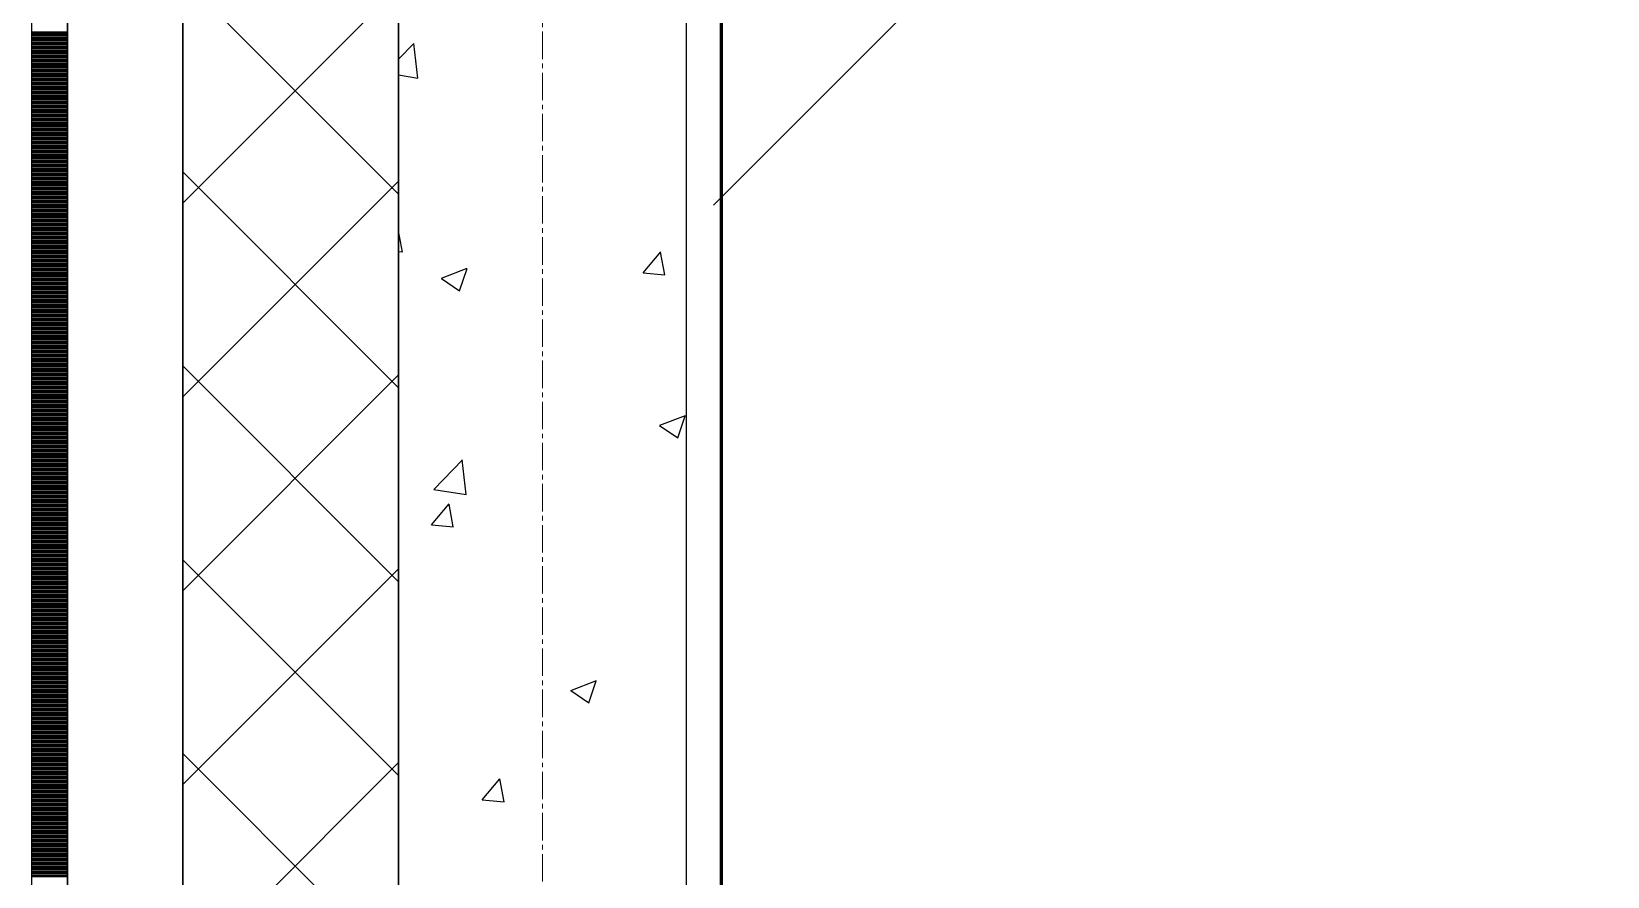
# Model space of a CAD drawing. Header units: millimetres. Extents: x 538266 to 1167394, y 114608 to 637157.
# Drawn here: x 1046079 to 1047173, y 547681 to 548269 of the extents above; entities that cross this region are included whole.
import ezdxf

# ---------------------------------------------------------------- set-up
doc = ezdxf.new("R2010")
doc.units = ezdxf.units.MM
doc.linetypes.add('CENTER2', pattern=[28.575, 19.05, -3.175, 3.175, -3.175])
doc.linetypes.add('DASHED', pattern=[19.05, 12.7, -6.35])
for name, color, linetype, lineweight in [('0) шт стен 3 эт', 150, 'Continuous', 60), ('АР_Стены ПЕНОблок', 52, 'Continuous', 20), ('АР_Тонкая', 254, 'Continuous', 5), ('АР_Утеплитель', 31, 'Continuous', 0), ('АР_Штриховка', 8, 'Continuous', 0)]:
    doc.layers.add(name, color=color, linetype=linetype, lineweight=lineweight)
doc.layers.add('АР_Делит', color=120, linetype='Continuous', lineweight=0, plot=False)
doc.layers.add('РД_Оси_100', color=7, linetype='Continuous', lineweight=0, true_color=0x525252)
doc.layers.add('ФВ-5', color=7, linetype='Continuous')

# ---------------------------------------------------------------- blocks, each defined once
blk = doc.blocks.new('СОШ_2200_АР_ОСИ_М100_28.05.24')
at = {"layer": 'АР_Делит', "color": 251, "linetype": 'DASHED', "true_color": 0x636466}
blk.add_lwpolyline([(114955, 135155), (114955, -355), (93595.036, -355), (93595.036, 13855), (94145, 13855), (94145, 68320), (66055, 68320), (66055, 13857.73), (83455, 13857.73), (83455, -355), (45245, -355), (45245, 13145), (44695, 13145), (44695, 26755), (45245, 26755), (45245, 68320), (20455, 68320), (20455, 26755), (27955, 26755), (27955, 13145), (-355, 13145), (-355, 100855)], dxfattribs=at)
at = {"layer": 'РД_Оси_100', "color": 251, "linetype": 'CENTER2', "true_color": 0x636466}
blk.add_line((0, -6155), (0, 139938.679), dxfattribs=at)
blk = doc.blocks.new('3_этаж1')
at = {"layer": 'АР_Стены ПЕНОблок', "color": 18, "linetype": 'Continuous', "lineweight": 25, "true_color": 0x000000}
for p, q in [((684283.6, 587568.7), (684283.6, 511368.7)), ((684483.6, 511368.7), (684483.6, 587568.7))]:
    blk.add_line(p, q, dxfattribs=at)
at = {"layer": 'АР_Тонкая', "color": 18, "linetype": 'Continuous', "lineweight": 25, "true_color": 0x000000}
for p, q in [((684028.6, 587568.7), (684028.6, 511368.7)), ((684053.6, 587568.7), (684053.6, 511368.7)), ((684053.6, 511368.7), (684053.6, 587568.7)), ((684133.6, 511368.7), (684133.6, 587568.7))]:
    blk.add_line(p, q, dxfattribs=at)
at = {"layer": 'АР_Утеплитель', "color": 18, "linetype": 'Continuous', "lineweight": 25, "true_color": 0x000000}
for p, q in [((684133.6, 587568.7), (684133.6, 511368.7)), ((684283.6, 511368.7), (684283.6, 587568.7))]:
    blk.add_line(p, q, dxfattribs=at)
at = {"layer": 'АР_Штриховка', "color": 18, "linetype": 'Continuous', "lineweight": 25, "true_color": 0x000000}
for p, q in [((684283.6, 548155.7), (684133.6, 548305.7)), ((684133.6, 548149.4), (684283.6, 548299.4)), ((684028.6, 548268.5), (684053.6, 548268.5)), ((684028.6, 548267.5), (684053.6, 548267.5)), ((684028.6, 548266.5), (684053.6, 548266.5)), ((684028.6, 548265.5), (684053.6, 548265.5)), ((684028.6, 548264.5), (684053.6, 548264.5)), ((684028.6, 548263.5), (684053.6, 548263.5)), ((684028.6, 548262.5), (684053.6, 548262.5)), ((684028.6, 548261.5), (684053.6, 548261.5)), ((684028.6, 548260.5), (684053.6, 548260.5)), ((684028.6, 548259.5), (684053.6, 548259.5)), ((684028.6, 548258.5), (684053.6, 548258.5)), ((684028.6, 548257.5), (684053.6, 548257.5)), ((684028.6, 548256.5), (684053.6, 548256.5)), ((684028.6, 548255.5), (684053.6, 548255.5)), ((684028.6, 548254.5), (684053.6, 548254.5)), ((684028.6, 548253.5), (684053.6, 548253.5)), ((684028.6, 548252.5), (684053.6, 548252.5)), ((684283.6, 548249.3), (684294.2, 548260.4)), ((684297, 548236.3), (684294.2, 548260.4)), ((684028.6, 548251.5), (684053.6, 548251.5)), ((684028.6, 548250.5), (684053.6, 548250.5)), ((684028.6, 548249.5), (684053.6, 548249.5)), ((684028.6, 548248.5), (684053.6, 548248.5)), ((684028.6, 548247.5), (684053.6, 548247.5)), ((684028.6, 548246.5), (684053.6, 548246.5)), ((684028.6, 548245.5), (684053.6, 548245.5)), ((684028.6, 548244.5), (684053.6, 548244.5)), ((684028.6, 548243.5), (684053.6, 548243.5)), ((684028.6, 548242.5), (684053.6, 548242.5)), ((684028.6, 548241.5), (684053.6, 548241.5)), ((684028.6, 548240.5), (684053.6, 548240.5)), ((684028.6, 548239.5), (684053.6, 548239.5)), ((684028.6, 548238.5), (684053.6, 548238.5)), ((684028.6, 548237.5), (684053.6, 548237.5)), ((684028.6, 548236.5), (684053.6, 548236.5)), ((684028.6, 548235.5), (684053.6, 548235.5)), ((684028.6, 548234.5), (684053.6, 548234.5)), ((684028.6, 548233.5), (684053.6, 548233.5)), ((684028.6, 548232.5), (684053.6, 548232.5)), ((684028.6, 548231.5), (684053.6, 548231.5)), ((684028.6, 548230.5), (684053.6, 548230.5)), ((684283.6, 548238.4), (684297, 548236.3)), ((684028.6, 548229.5), (684053.6, 548229.5)), ((684028.6, 548228.5), (684053.6, 548228.5)), ((684028.6, 548227.5), (684053.6, 548227.5)), ((684028.6, 548226.5), (684053.6, 548226.5)), ((684028.6, 548225.5), (684053.6, 548225.5)), ((684028.6, 548224.5), (684053.6, 548224.5)), ((684028.6, 548223.5), (684053.6, 548223.5)), ((684028.6, 548222.5), (684053.6, 548222.5)), ((684028.6, 548221.5), (684053.6, 548221.5)), ((684028.6, 548220.5), (684053.6, 548220.5)), ((684028.6, 548219.5), (684053.6, 548219.5)), ((684028.6, 548218.5), (684053.6, 548218.5)), ((684028.6, 548217.5), (684053.6, 548217.5)), ((684028.6, 548216.5), (684053.6, 548216.5)), ((684028.6, 548215.5), (684053.6, 548215.5)), ((684028.6, 548214.5), (684053.6, 548214.5)), ((684028.6, 548213.5), (684053.6, 548213.5)), ((684028.6, 548212.5), (684053.6, 548212.5)), ((684028.6, 548211.5), (684053.6, 548211.5)), ((684028.6, 548210.5), (684053.6, 548210.5)), ((684028.6, 548209.5), (684053.6, 548209.5)), ((684028.6, 548208.5), (684053.6, 548208.5)), ((684028.6, 548207.5), (684053.6, 548207.5)), ((684028.6, 548206.5), (684053.6, 548206.5)), ((684028.6, 548205.5), (684053.6, 548205.5)), ((684028.6, 548204.5), (684053.6, 548204.5)), ((684028.6, 548203.5), (684053.6, 548203.5)), ((684028.6, 548202.5), (684053.6, 548202.5)), ((684028.6, 548201.5), (684053.6, 548201.5)), ((684028.6, 548200.5), (684053.6, 548200.5)), ((684028.6, 548199.5), (684053.6, 548199.5)), ((684028.6, 548198.5), (684053.6, 548198.5)), ((684028.6, 548197.5), (684053.6, 548197.5)), ((684028.6, 548196.5), (684053.6, 548196.5)), ((684028.6, 548195.5), (684053.6, 548195.5)), ((684028.6, 548194.5), (684053.6, 548194.5)), ((684028.6, 548193.5), (684053.6, 548193.5)), ((684028.6, 548192.5), (684053.6, 548192.5)), ((684028.6, 548191.5), (684053.6, 548191.5)), ((684028.6, 548190.5), (684053.6, 548190.5)), ((684028.6, 548189.5), (684053.6, 548189.5)), ((684028.6, 548188.5), (684053.6, 548188.5)), ((684028.6, 548187.5), (684053.6, 548187.5)), ((684028.6, 548186.5), (684053.6, 548186.5)), ((684028.6, 548185.5), (684053.6, 548185.5)), ((684028.6, 548184.5), (684053.6, 548184.5)), ((684028.6, 548183.5), (684053.6, 548183.5)), ((684028.6, 548182.5), (684053.6, 548182.5)), ((684028.6, 548181.5), (684053.6, 548181.5)), ((684028.6, 548180.5), (684053.6, 548180.5)), ((684028.6, 548179.5), (684053.6, 548179.5)), ((684028.6, 548178.5), (684053.6, 548178.5)), ((684028.6, 548177.5), (684053.6, 548177.5)), ((684028.6, 548176.5), (684053.6, 548176.5)), ((684028.6, 548175.5), (684053.6, 548175.5)), ((684028.6, 548174.5), (684053.6, 548174.5)), ((684028.6, 548173.5), (684053.6, 548173.5)), ((684028.6, 548172.5), (684053.6, 548172.5)), ((684028.6, 548171.5), (684053.6, 548171.5)), ((684028.6, 548170.5), (684053.6, 548170.5)), ((684028.6, 548169.5), (684053.6, 548169.5)), ((684028.6, 548168.5), (684053.6, 548168.5)), ((684028.6, 548167.5), (684053.6, 548167.5)), ((684028.6, 548166.5), (684053.6, 548166.5)), ((684028.6, 548165.5), (684053.6, 548165.5)), ((684028.6, 548164.5), (684053.6, 548164.5)), ((684283.6, 548021), (684133.6, 548171)), ((684133.6, 548014.7), (684283.6, 548164.7)), ((684028.6, 548163.5), (684053.6, 548163.5)), ((684028.6, 548162.5), (684053.6, 548162.5)), ((684028.6, 548161.5), (684053.6, 548161.5)), ((684028.6, 548160.5), (684053.6, 548160.5)), ((684028.6, 548159.5), (684053.6, 548159.5)), ((684028.6, 548158.5), (684053.6, 548158.5)), ((684028.6, 548157.5), (684053.6, 548157.5)), ((684028.6, 548156.5), (684053.6, 548156.5)), ((684028.6, 548155.5), (684053.6, 548155.5)), ((684028.6, 548154.5), (684053.6, 548154.5)), ((684028.6, 548153.5), (684053.6, 548153.5)), ((684028.6, 548152.5), (684053.6, 548152.5)), ((684028.6, 548151.5), (684053.6, 548151.5)), ((684028.6, 548150.5), (684053.6, 548150.5)), ((684028.6, 548149.5), (684053.6, 548149.5)), ((684028.6, 548148.5), (684053.6, 548148.5)), ((684028.6, 548147.5), (684053.6, 548147.5)), ((684028.6, 548146.5), (684053.6, 548146.5)), ((684028.6, 548145.5), (684053.6, 548145.5)), ((684028.6, 548144.5), (684053.6, 548144.5)), ((684028.6, 548143.5), (684053.6, 548143.5)), ((684028.6, 548142.5), (684053.6, 548142.5)), ((684028.6, 548141.5), (684053.6, 548141.5)), ((684028.6, 548140.5), (684053.6, 548140.5)), ((684028.6, 548139.5), (684053.6, 548139.5)), ((684028.6, 548138.5), (684053.6, 548138.5)), ((684028.6, 548137.5), (684053.6, 548137.5)), ((684028.6, 548136.5), (684053.6, 548136.5)), ((684028.6, 548135.5), (684053.6, 548135.5)), ((684028.6, 548134.5), (684053.6, 548134.5)), ((684028.6, 548133.5), (684053.6, 548133.5)), ((684028.6, 548132.5), (684053.6, 548132.5)), ((684028.6, 548131.5), (684053.6, 548131.5)), ((684028.6, 548130.5), (684053.6, 548130.5)), ((684028.6, 548129.5), (684053.6, 548129.5)), ((684028.6, 548128.5), (684053.6, 548128.5)), ((684028.6, 548127.5), (684053.6, 548127.5)), ((684028.6, 548126.5), (684053.6, 548126.5)), ((684028.6, 548125.5), (684053.6, 548125.5)), ((684028.6, 548124.5), (684053.6, 548124.5)), ((684028.6, 548123.5), (684053.6, 548123.5)), ((684028.6, 548122.5), (684053.6, 548122.5)), ((684028.6, 548121.5), (684053.6, 548121.5)), ((684286.3, 548115.4), (684283.6, 548130.1)), ((684028.6, 548120.5), (684053.6, 548120.5)), ((684028.6, 548119.5), (684053.6, 548119.5)), ((684028.6, 548118.5), (684053.6, 548118.5)), ((684028.6, 548117.5), (684053.6, 548117.5)), ((684028.6, 548116.5), (684053.6, 548116.5)), ((684028.6, 548115.5), (684053.6, 548115.5)), ((684028.6, 548114.5), (684053.6, 548114.5)), ((684028.6, 548113.5), (684053.6, 548113.5)), ((684028.6, 548112.5), (684053.6, 548112.5)), ((684028.6, 548111.5), (684053.6, 548111.5)), ((684028.6, 548110.5), (684053.6, 548110.5)), ((684283.6, 548115.7), (684286.4, 548115.5)), ((684453.4, 548100.9), (684465.7, 548115.5)), ((684468.5, 548099.5), (684465.5, 548115.4)), ((684028.6, 548109.5), (684053.6, 548109.5)), ((684028.6, 548108.5), (684053.6, 548108.5)), ((684028.6, 548107.5), (684053.6, 548107.5)), ((684028.6, 548106.5), (684053.6, 548106.5)), ((684028.6, 548105.5), (684053.6, 548105.5)), ((684028.6, 548104.5), (684053.6, 548104.5)), ((684028.6, 548103.5), (684053.6, 548103.5)), ((684028.6, 548102.5), (684053.6, 548102.5)), ((684028.6, 548101.5), (684053.6, 548101.5)), ((684028.6, 548100.5), (684053.6, 548100.5)), ((684028.6, 548099.5), (684053.6, 548099.5)), ((684313.4, 548097.3), (684331.2, 548104.1)), ((684325.9, 548088.5), (684331.1, 548103.9)), ((684453.4, 548100.9), (684468.6, 548099.5)), ((684028.6, 548098.5), (684053.6, 548098.5)), ((684028.6, 548097.5), (684053.6, 548097.5)), ((684028.6, 548096.5), (684053.6, 548096.5)), ((684028.6, 548095.5), (684053.6, 548095.5)), ((684028.6, 548094.5), (684053.6, 548094.5)), ((684028.6, 548093.5), (684053.6, 548093.5)), ((684028.6, 548092.5), (684053.6, 548092.5)), ((684028.6, 548091.5), (684053.6, 548091.5)), ((684028.6, 548090.5), (684053.6, 548090.5)), ((684028.6, 548089.5), (684053.6, 548089.5)), ((684028.6, 548088.5), (684053.6, 548088.5)), ((684313.3, 548097.1), (684325.9, 548088.5)), ((684028.6, 548087.5), (684053.6, 548087.5)), ((684028.6, 548086.5), (684053.6, 548086.5)), ((684028.6, 548085.5), (684053.6, 548085.5)), ((684028.6, 548084.5), (684053.6, 548084.5)), ((684028.6, 548083.5), (684053.6, 548083.5)), ((684028.6, 548082.5), (684053.6, 548082.5)), ((684028.6, 548081.5), (684053.6, 548081.5)), ((684028.6, 548080.5), (684053.6, 548080.5)), ((684028.6, 548079.5), (684053.6, 548079.5)), ((684028.6, 548078.5), (684053.6, 548078.5)), ((684028.6, 548077.5), (684053.6, 548077.5)), ((684028.6, 548076.5), (684053.6, 548076.5)), ((684028.6, 548075.5), (684053.6, 548075.5)), ((684028.6, 548074.5), (684053.6, 548074.5)), ((684028.6, 548073.5), (684053.6, 548073.5)), ((684028.6, 548072.5), (684053.6, 548072.5)), ((684028.6, 548071.5), (684053.6, 548071.5)), ((684028.6, 548070.5), (684053.6, 548070.5)), ((684028.6, 548069.5), (684053.6, 548069.5)), ((684028.6, 548068.5), (684053.6, 548068.5)), ((684028.6, 548067.5), (684053.6, 548067.5)), ((684028.6, 548066.5), (684053.6, 548066.5)), ((684028.6, 548065.5), (684053.6, 548065.5)), ((684028.6, 548064.5), (684053.6, 548064.5)), ((684028.6, 548063.5), (684053.6, 548063.5)), ((684028.6, 548062.5), (684053.6, 548062.5)), ((684028.6, 548061.5), (684053.6, 548061.5)), ((684028.6, 548060.5), (684053.6, 548060.5)), ((684028.6, 548059.5), (684053.6, 548059.5)), ((684028.6, 548058.5), (684053.6, 548058.5)), ((684028.6, 548057.5), (684053.6, 548057.5)), ((684028.6, 548056.5), (684053.6, 548056.5)), ((684028.6, 548055.5), (684053.6, 548055.5)), ((684028.6, 548054.5), (684053.6, 548054.5)), ((684028.6, 548053.5), (684053.6, 548053.5)), ((684028.6, 548052.5), (684053.6, 548052.5)), ((684028.6, 548051.5), (684053.6, 548051.5)), ((684028.6, 548050.5), (684053.6, 548050.5)), ((684028.6, 548049.5), (684053.6, 548049.5)), ((684028.6, 548048.5), (684053.6, 548048.5)), ((684028.6, 548047.5), (684053.6, 548047.5)), ((684028.6, 548046.5), (684053.6, 548046.5)), ((684028.6, 548045.5), (684053.6, 548045.5)), ((684028.6, 548044.5), (684053.6, 548044.5)), ((684028.6, 548043.5), (684053.6, 548043.5)), ((684028.6, 548042.5), (684053.6, 548042.5)), ((684028.6, 548041.5), (684053.6, 548041.5)), ((684028.6, 548040.5), (684053.6, 548040.5)), ((684028.6, 548039.5), (684053.6, 548039.5)), ((684028.6, 548038.5), (684053.6, 548038.5)), ((684028.6, 548037.5), (684053.6, 548037.5)), ((684028.6, 548036.5), (684053.6, 548036.5)), ((684028.6, 548035.5), (684053.6, 548035.5)), ((684028.6, 548034.5), (684053.6, 548034.5)), ((684028.6, 548033.5), (684053.6, 548033.5)), ((684283.6, 547886.3), (684133.6, 548036.3)), ((684028.6, 548032.5), (684053.6, 548032.5)), ((684028.6, 548031.5), (684053.6, 548031.5)), ((684028.6, 548030.5), (684053.6, 548030.5)), ((684028.6, 548029.5), (684053.6, 548029.5)), ((684028.6, 548028.5), (684053.6, 548028.5)), ((684028.6, 548027.5), (684053.6, 548027.5)), ((684028.6, 548026.5), (684053.6, 548026.5)), ((684028.6, 548025.5), (684053.6, 548025.5)), ((684028.6, 548024.5), (684053.6, 548024.5)), ((684028.6, 548023.5), (684053.6, 548023.5)), ((684028.6, 548022.5), (684053.6, 548022.5)), ((684133.6, 547880), (684283.6, 548030)), ((684028.6, 548021.5), (684053.6, 548021.5)), ((684028.6, 548020.5), (684053.6, 548020.5)), ((684028.6, 548019.5), (684053.6, 548019.5)), ((684028.6, 548018.5), (684053.6, 548018.5)), ((684028.6, 548017.5), (684053.6, 548017.5)), ((684028.6, 548016.5), (684053.6, 548016.5)), ((684028.6, 548015.5), (684053.6, 548015.5)), ((684028.6, 548014.5), (684053.6, 548014.5)), ((684028.6, 548013.5), (684053.6, 548013.5)), ((684028.6, 548012.5), (684053.6, 548012.5)), ((684028.6, 548011.5), (684053.6, 548011.5)), ((684028.6, 548010.5), (684053.6, 548010.5)), ((684028.6, 548009.5), (684053.6, 548009.5)), ((684028.6, 548008.5), (684053.6, 548008.5)), ((684028.6, 548007.5), (684053.6, 548007.5)), ((684028.6, 548006.5), (684053.6, 548006.5)), ((684028.6, 548005.5), (684053.6, 548005.5)), ((684028.6, 548004.5), (684053.6, 548004.5)), ((684028.6, 548003.5), (684053.6, 548003.5)), ((684028.6, 548002.5), (684053.6, 548002.5)), ((684028.6, 548001.5), (684053.6, 548001.5)), ((684028.6, 548000.5), (684053.6, 548000.5)), ((684465, 547995), (684482.8, 548001.8)), ((684477.5, 547986.3), (684482.7, 548001.6)), ((684028.6, 547999.5), (684053.6, 547999.5)), ((684028.6, 547998.5), (684053.6, 547998.5)), ((684028.6, 547997.5), (684053.6, 547997.5)), ((684028.6, 547996.5), (684053.6, 547996.5)), ((684028.6, 547995.5), (684053.6, 547995.5)), ((684028.6, 547994.5), (684053.6, 547994.5)), ((684028.6, 547993.5), (684053.6, 547993.5)), ((684028.6, 547992.5), (684053.6, 547992.5)), ((684028.6, 547991.5), (684053.6, 547991.5)), ((684028.6, 547990.5), (684053.6, 547990.5)), ((684028.6, 547989.5), (684053.6, 547989.5)), ((684464.9, 547994.8), (684477.5, 547986.3)), ((684028.6, 547988.5), (684053.6, 547988.5)), ((684028.6, 547987.5), (684053.6, 547987.5)), ((684028.6, 547986.5), (684053.6, 547986.5)), ((684028.6, 547985.5), (684053.6, 547985.5)), ((684028.6, 547984.5), (684053.6, 547984.5)), ((684028.6, 547983.5), (684053.6, 547983.5)), ((684028.6, 547982.5), (684053.6, 547982.5)), ((684028.6, 547981.5), (684053.6, 547981.5)), ((684028.6, 547980.5), (684053.6, 547980.5)), ((684028.6, 547979.5), (684053.6, 547979.5)), ((684028.6, 547978.5), (684053.6, 547978.5)), ((684028.6, 547977.5), (684053.6, 547977.5)), ((684028.6, 547976.5), (684053.6, 547976.5)), ((684028.6, 547975.5), (684053.6, 547975.5)), ((684028.6, 547974.5), (684053.6, 547974.5)), ((684028.6, 547973.5), (684053.6, 547973.5)), ((684028.6, 547972.5), (684053.6, 547972.5)), ((684028.6, 547971.5), (684053.6, 547971.5)), ((684028.6, 547970.5), (684053.6, 547970.5)), ((684028.6, 547969.5), (684053.6, 547969.5)), ((684028.6, 547968.5), (684053.6, 547968.5)), ((684028.6, 547967.5), (684053.6, 547967.5)), ((684308.1, 547950.3), (684327.9, 547970.9)), ((684330.6, 547946.8), (684327.8, 547970.9)), ((684028.6, 547966.5), (684053.6, 547966.5)), ((684028.6, 547965.5), (684053.6, 547965.5)), ((684028.6, 547964.5), (684053.6, 547964.5)), ((684028.6, 547963.5), (684053.6, 547963.5)), ((684028.6, 547962.5), (684053.6, 547962.5)), ((684028.6, 547961.5), (684053.6, 547961.5)), ((684028.6, 547960.5), (684053.6, 547960.5)), ((684028.6, 547959.5), (684053.6, 547959.5)), ((684028.6, 547958.5), (684053.6, 547958.5)), ((684028.6, 547957.5), (684053.6, 547957.5)), ((684028.6, 547956.5), (684053.6, 547956.5)), ((684028.6, 547955.5), (684053.6, 547955.5)), ((684028.6, 547954.5), (684053.6, 547954.5)), ((684028.6, 547953.5), (684053.6, 547953.5)), ((684028.6, 547952.5), (684053.6, 547952.5)), ((684028.6, 547951.5), (684053.6, 547951.5)), ((684028.6, 547950.5), (684053.6, 547950.5)), ((684028.6, 547949.5), (684053.6, 547949.5)), ((684028.6, 547948.5), (684053.6, 547948.5)), ((684028.6, 547947.5), (684053.6, 547947.5)), ((684028.6, 547946.5), (684053.6, 547946.5)), ((684028.6, 547945.5), (684053.6, 547945.5)), ((684308.1, 547950.3), (684330.6, 547946.8)), ((684028.6, 547944.5), (684053.6, 547944.5)), ((684028.6, 547943.5), (684053.6, 547943.5)), ((684028.6, 547942.5), (684053.6, 547942.5)), ((684028.6, 547941.5), (684053.6, 547941.5)), ((684028.6, 547940.5), (684053.6, 547940.5)), ((684028.6, 547939.5), (684053.6, 547939.5)), ((684028.6, 547938.5), (684053.6, 547938.5)), ((684028.6, 547937.5), (684053.6, 547937.5)), ((684028.6, 547936.5), (684053.6, 547936.5)), ((684028.6, 547935.5), (684053.6, 547935.5)), ((684306.5, 547925.8), (684318.7, 547940.4)), ((684321.5, 547924.4), (684318.6, 547940.3)), ((684028.6, 547934.5), (684053.6, 547934.5)), ((684028.6, 547933.5), (684053.6, 547933.5)), ((684028.6, 547932.5), (684053.6, 547932.5)), ((684028.6, 547931.5), (684053.6, 547931.5)), ((684028.6, 547930.5), (684053.6, 547930.5)), ((684028.6, 547929.5), (684053.6, 547929.5)), ((684028.6, 547928.5), (684053.6, 547928.5)), ((684028.6, 547927.5), (684053.6, 547927.5)), ((684028.6, 547926.5), (684053.6, 547926.5)), ((684028.6, 547925.5), (684053.6, 547925.5)), ((684028.6, 547924.5), (684053.6, 547924.5)), ((684306.5, 547925.8), (684321.7, 547924.4)), ((684028.6, 547923.5), (684053.6, 547923.5)), ((684028.6, 547922.5), (684053.6, 547922.5)), ((684028.6, 547921.5), (684053.6, 547921.5)), ((684028.6, 547920.5), (684053.6, 547920.5)), ((684028.6, 547919.5), (684053.6, 547919.5)), ((684028.6, 547918.5), (684053.6, 547918.5)), ((684028.6, 547917.5), (684053.6, 547917.5)), ((684028.6, 547916.5), (684053.6, 547916.5)), ((684028.6, 547915.5), (684053.6, 547915.5)), ((684028.6, 547914.5), (684053.6, 547914.5)), ((684028.6, 547913.5), (684053.6, 547913.5)), ((684028.6, 547912.5), (684053.6, 547912.5)), ((684028.6, 547911.5), (684053.6, 547911.5)), ((684028.6, 547910.5), (684053.6, 547910.5)), ((684028.6, 547909.5), (684053.6, 547909.5)), ((684028.6, 547908.5), (684053.6, 547908.5)), ((684028.6, 547907.5), (684053.6, 547907.5)), ((684028.6, 547906.5), (684053.6, 547906.5)), ((684028.6, 547905.5), (684053.6, 547905.5)), ((684028.6, 547904.5), (684053.6, 547904.5)), ((684028.6, 547903.5), (684053.6, 547903.5)), ((684028.6, 547902.5), (684053.6, 547902.5)), ((684028.6, 547901.5), (684053.6, 547901.5)), ((684028.6, 547900.5), (684053.6, 547900.5)), ((684028.6, 547899.5), (684053.6, 547899.5)), ((684028.6, 547898.5), (684053.6, 547898.5)), ((684028.6, 547897.5), (684053.6, 547897.5)), ((684028.6, 547896.5), (684053.6, 547896.5)), ((684028.6, 547895.5), (684053.6, 547895.5)), ((684028.6, 547894.5), (684053.6, 547894.5)), ((684028.6, 547893.5), (684053.6, 547893.5)), ((684028.6, 547892.5), (684053.6, 547892.5)), ((684028.6, 547891.5), (684053.6, 547891.5)), ((684283.6, 547751.6), (684133.6, 547901.6)), ((684133.6, 547745.3), (684283.6, 547895.3)), ((684028.6, 547890.5), (684053.6, 547890.5)), ((684028.6, 547889.5), (684053.6, 547889.5)), ((684028.6, 547888.5), (684053.6, 547888.5)), ((684028.6, 547887.5), (684053.6, 547887.5)), ((684028.6, 547886.5), (684053.6, 547886.5)), ((684028.6, 547885.5), (684053.6, 547885.5)), ((684028.6, 547884.5), (684053.6, 547884.5)), ((684028.6, 547883.5), (684053.6, 547883.5)), ((684028.6, 547882.5), (684053.6, 547882.5)), ((684028.6, 547881.5), (684053.6, 547881.5)), ((684028.6, 547880.5), (684053.6, 547880.5)), ((684028.6, 547879.5), (684053.6, 547879.5)), ((684028.6, 547878.5), (684053.6, 547878.5)), ((684028.6, 547877.5), (684053.6, 547877.5)), ((684028.6, 547876.5), (684053.6, 547876.5)), ((684028.6, 547875.5), (684053.6, 547875.5)), ((684028.6, 547874.5), (684053.6, 547874.5)), ((684028.6, 547873.5), (684053.6, 547873.5)), ((684028.6, 547872.5), (684053.6, 547872.5)), ((684028.6, 547871.5), (684053.6, 547871.5)), ((684028.6, 547870.5), (684053.6, 547870.5)), ((684028.6, 547869.5), (684053.6, 547869.5)), ((684028.6, 547868.5), (684053.6, 547868.5)), ((684028.6, 547867.5), (684053.6, 547867.5)), ((684028.6, 547866.5), (684053.6, 547866.5)), ((684028.6, 547865.5), (684053.6, 547865.5)), ((684028.6, 547864.5), (684053.6, 547864.5)), ((684028.6, 547863.5), (684053.6, 547863.5)), ((684028.6, 547862.5), (684053.6, 547862.5)), ((684028.6, 547861.5), (684053.6, 547861.5)), ((684028.6, 547860.5), (684053.6, 547860.5)), ((684028.6, 547859.5), (684053.6, 547859.5)), ((684028.6, 547858.5), (684053.6, 547858.5)), ((684028.6, 547857.5), (684053.6, 547857.5)), ((684028.6, 547856.5), (684053.6, 547856.5)), ((684028.6, 547855.5), (684053.6, 547855.5)), ((684028.6, 547854.5), (684053.6, 547854.5)), ((684028.6, 547853.5), (684053.6, 547853.5)), ((684028.6, 547852.5), (684053.6, 547852.5)), ((684028.6, 547851.5), (684053.6, 547851.5)), ((684028.6, 547850.5), (684053.6, 547850.5)), ((684028.6, 547849.5), (684053.6, 547849.5)), ((684028.6, 547848.5), (684053.6, 547848.5)), ((684028.6, 547847.5), (684053.6, 547847.5)), ((684028.6, 547846.5), (684053.6, 547846.5)), ((684028.6, 547845.5), (684053.6, 547845.5)), ((684028.6, 547844.5), (684053.6, 547844.5)), ((684028.6, 547843.5), (684053.6, 547843.5)), ((684028.6, 547842.5), (684053.6, 547842.5)), ((684028.6, 547841.5), (684053.6, 547841.5)), ((684028.6, 547840.5), (684053.6, 547840.5)), ((684028.6, 547839.5), (684053.6, 547839.5)), ((684028.6, 547838.5), (684053.6, 547838.5)), ((684028.6, 547837.5), (684053.6, 547837.5)), ((684028.6, 547836.5), (684053.6, 547836.5)), ((684028.6, 547835.5), (684053.6, 547835.5)), ((684028.6, 547834.5), (684053.6, 547834.5)), ((684028.6, 547833.5), (684053.6, 547833.5)), ((684028.6, 547832.5), (684053.6, 547832.5)), ((684028.6, 547831.5), (684053.6, 547831.5)), ((684028.6, 547830.5), (684053.6, 547830.5)), ((684028.6, 547829.5), (684053.6, 547829.5)), ((684028.6, 547828.5), (684053.6, 547828.5)), ((684028.6, 547827.5), (684053.6, 547827.5)), ((684028.6, 547826.5), (684053.6, 547826.5)), ((684028.6, 547825.5), (684053.6, 547825.5)), ((684028.6, 547824.5), (684053.6, 547824.5)), ((684028.6, 547823.5), (684053.6, 547823.5)), ((684028.6, 547822.5), (684053.6, 547822.5)), ((684028.6, 547821.5), (684053.6, 547821.5)), ((684028.6, 547820.5), (684053.6, 547820.5)), ((684028.6, 547819.5), (684053.6, 547819.5)), ((684028.6, 547818.5), (684053.6, 547818.5)), ((684028.6, 547817.5), (684053.6, 547817.5)), ((684028.6, 547816.5), (684053.6, 547816.5)), ((684028.6, 547815.5), (684053.6, 547815.5)), ((684028.6, 547814.5), (684053.6, 547814.5)), ((684403.2, 547810.8), (684421, 547817.6)), ((684415.7, 547802.1), (684420.9, 547817.4)), ((684028.6, 547813.5), (684053.6, 547813.5)), ((684028.6, 547812.5), (684053.6, 547812.5)), ((684028.6, 547811.5), (684053.6, 547811.5)), ((684028.6, 547810.5), (684053.6, 547810.5)), ((684028.6, 547809.5), (684053.6, 547809.5)), ((684028.6, 547808.5), (684053.6, 547808.5)), ((684028.6, 547807.5), (684053.6, 547807.5)), ((684028.6, 547806.5), (684053.6, 547806.5)), ((684028.6, 547805.5), (684053.6, 547805.5)), ((684028.6, 547804.5), (684053.6, 547804.5)), ((684028.6, 547803.5), (684053.6, 547803.5)), ((684403.1, 547810.6), (684415.7, 547802.1)), ((684028.6, 547802.5), (684053.6, 547802.5)), ((684028.6, 547801.5), (684053.6, 547801.5)), ((684028.6, 547800.5), (684053.6, 547800.5)), ((684028.6, 547799.5), (684053.6, 547799.5)), ((684028.6, 547798.5), (684053.6, 547798.5)), ((684028.6, 547797.5), (684053.6, 547797.5)), ((684028.6, 547796.5), (684053.6, 547796.5)), ((684028.6, 547795.5), (684053.6, 547795.5)), ((684028.6, 547794.5), (684053.6, 547794.5)), ((684028.6, 547793.5), (684053.6, 547793.5)), ((684028.6, 547792.5), (684053.6, 547792.5)), ((684028.6, 547791.5), (684053.6, 547791.5)), ((684028.6, 547790.5), (684053.6, 547790.5)), ((684028.6, 547789.5), (684053.6, 547789.5)), ((684028.6, 547788.5), (684053.6, 547788.5)), ((684028.6, 547787.5), (684053.6, 547787.5)), ((684028.6, 547786.5), (684053.6, 547786.5)), ((684028.6, 547785.5), (684053.6, 547785.5)), ((684028.6, 547784.5), (684053.6, 547784.5)), ((684028.6, 547783.5), (684053.6, 547783.5)), ((684028.6, 547782.5), (684053.6, 547782.5)), ((684028.6, 547781.5), (684053.6, 547781.5)), ((684028.6, 547780.5), (684053.6, 547780.5)), ((684028.6, 547779.5), (684053.6, 547779.5)), ((684028.6, 547778.5), (684053.6, 547778.5)), ((684028.6, 547777.5), (684053.6, 547777.5)), ((684028.6, 547776.5), (684053.6, 547776.5)), ((684028.6, 547775.5), (684053.6, 547775.5)), ((684028.6, 547774.5), (684053.6, 547774.5)), ((684028.6, 547773.5), (684053.6, 547773.5)), ((684028.6, 547772.5), (684053.6, 547772.5)), ((684028.6, 547771.5), (684053.6, 547771.5)), ((684028.6, 547770.5), (684053.6, 547770.5)), ((684028.6, 547769.5), (684053.6, 547769.5)), ((684028.6, 547768.5), (684053.6, 547768.5)), ((684028.6, 547767.5), (684053.6, 547767.5)), ((684028.6, 547766.5), (684053.6, 547766.5)), ((684028.6, 547765.5), (684053.6, 547765.5)), ((684028.6, 547764.5), (684053.6, 547764.5)), ((684028.6, 547763.5), (684053.6, 547763.5)), ((684028.6, 547762.5), (684053.6, 547762.5)), ((684028.6, 547761.5), (684053.6, 547761.5)), ((684028.6, 547760.5), (684053.6, 547760.5)), ((684028.6, 547759.5), (684053.6, 547759.5)), ((684283.6, 547616.9), (684133.6, 547766.9)), ((684133.6, 547610.6), (684283.6, 547760.6)), ((684028.6, 547758.5), (684053.6, 547758.5)), ((684028.6, 547757.5), (684053.6, 547757.5)), ((684028.6, 547756.5), (684053.6, 547756.5)), ((684028.6, 547755.5), (684053.6, 547755.5)), ((684028.6, 547754.5), (684053.6, 547754.5)), ((684028.6, 547753.5), (684053.6, 547753.5)), ((684028.6, 547752.5), (684053.6, 547752.5)), ((684028.6, 547751.5), (684053.6, 547751.5)), ((684028.6, 547750.5), (684053.6, 547750.5)), ((684028.6, 547749.5), (684053.6, 547749.5)), ((684028.6, 547748.5), (684053.6, 547748.5)), ((684341.7, 547734.7), (684354, 547749.3)), ((684356.8, 547733.3), (684353.8, 547749.3)), ((684028.6, 547747.5), (684053.6, 547747.5)), ((684028.6, 547746.5), (684053.6, 547746.5)), ((684028.6, 547745.5), (684053.6, 547745.5)), ((684028.6, 547744.5), (684053.6, 547744.5)), ((684028.6, 547743.5), (684053.6, 547743.5)), ((684028.6, 547742.5), (684053.6, 547742.5)), ((684028.6, 547741.5), (684053.6, 547741.5)), ((684028.6, 547740.5), (684053.6, 547740.5)), ((684028.6, 547739.5), (684053.6, 547739.5)), ((684028.6, 547738.5), (684053.6, 547738.5)), ((684028.6, 547737.5), (684053.6, 547737.5)), ((684028.6, 547736.5), (684053.6, 547736.5)), ((684028.6, 547735.5), (684053.6, 547735.5)), ((684028.6, 547734.5), (684053.6, 547734.5)), ((684028.6, 547733.5), (684053.6, 547733.5)), ((684028.6, 547732.5), (684053.6, 547732.5)), ((684028.6, 547731.5), (684053.6, 547731.5)), ((684028.6, 547730.5), (684053.6, 547730.5)), ((684028.6, 547729.5), (684053.6, 547729.5)), ((684028.6, 547728.5), (684053.6, 547728.5)), ((684028.6, 547727.5), (684053.6, 547727.5)), ((684341.7, 547734.7), (684356.9, 547733.4)), ((684028.6, 547726.5), (684053.6, 547726.5)), ((684028.6, 547725.5), (684053.6, 547725.5)), ((684028.6, 547724.5), (684053.6, 547724.5)), ((684028.6, 547723.5), (684053.6, 547723.5)), ((684028.6, 547722.5), (684053.6, 547722.5)), ((684028.6, 547721.5), (684053.6, 547721.5)), ((684028.6, 547720.5), (684053.6, 547720.5)), ((684028.6, 547719.5), (684053.6, 547719.5)), ((684028.6, 547718.5), (684053.6, 547718.5)), ((684028.6, 547717.5), (684053.6, 547717.5)), ((684028.6, 547716.5), (684053.6, 547716.5)), ((684028.6, 547715.5), (684053.6, 547715.5)), ((684028.6, 547714.5), (684053.6, 547714.5)), ((684028.6, 547713.5), (684053.6, 547713.5)), ((684028.6, 547712.5), (684053.6, 547712.5)), ((684028.6, 547711.5), (684053.6, 547711.5)), ((684028.6, 547710.5), (684053.6, 547710.5)), ((684028.6, 547709.5), (684053.6, 547709.5)), ((684028.6, 547708.5), (684053.6, 547708.5)), ((684028.6, 547707.5), (684053.6, 547707.5)), ((684028.6, 547706.5), (684053.6, 547706.5)), ((684028.6, 547705.5), (684053.6, 547705.5)), ((684028.6, 547704.5), (684053.6, 547704.5)), ((684028.6, 547703.5), (684053.6, 547703.5)), ((684028.6, 547702.5), (684053.6, 547702.5)), ((684028.6, 547701.5), (684053.6, 547701.5)), ((684028.6, 547700.5), (684053.6, 547700.5)), ((684028.6, 547699.5), (684053.6, 547699.5)), ((684028.6, 547698.5), (684053.6, 547698.5)), ((684028.6, 547697.5), (684053.6, 547697.5)), ((684028.6, 547696.5), (684053.6, 547696.5)), ((684028.6, 547695.5), (684053.6, 547695.5)), ((684028.6, 547694.5), (684053.6, 547694.5)), ((684028.6, 547693.5), (684053.6, 547693.5)), ((684028.6, 547692.5), (684053.6, 547692.5)), ((684028.6, 547691.5), (684053.6, 547691.5)), ((684028.6, 547690.5), (684053.6, 547690.5)), ((684028.6, 547689.5), (684053.6, 547689.5)), ((684028.6, 547688.5), (684053.6, 547688.5)), ((684028.6, 547687.5), (684053.6, 547687.5)), ((684028.6, 547686.5), (684053.6, 547686.5)), ((684028.6, 547685.5), (684053.6, 547685.5)), ((684028.6, 547684.5), (684053.6, 547684.5)), ((684028.6, 547683.5), (684053.6, 547683.5)), ((684028.6, 547682.5), (684053.6, 547682.5)), ((684028.6, 547681.5), (684053.6, 547681.5))]:
    blk.add_line(p, q, dxfattribs=at)

msp = doc.modelspace()

# ---------------------------------------------------------------- hatches: boundary and pattern name
at = {"layer": 'ФВ-5'}
h = msp.add_hatch(dxfattribs=at)
h.set_pattern_fill('ANSI31', color=3, scale=300, style=0)
h.paths.add_polyline_path([(1054123.6, 546168.7), (1054123.6, 547068.7), (1054123.6, 547568.7), (1054091.4, 548269.4, -1), (1053491.4, 548269.4, -1), (1054091.4, 548269.4), (1054123.6, 550468.7), (1054123.6, 550768.7), (1054123.6, 550768.7), (1054123.6, 551268.7), (1046563.9, 551268.7), (1046553.6, 551258.4), (1046553.6, 550768.7), (1046551.7, 547068.7), (1046553.6, 547068.7), (1046553.6, 546168.7), (1046557.8, 542668.7), (1046553.6, 542668.7), (1046553.6, 542168.7), (1051023.6, 542168.7), (1051023.6, 542468.7), (1051023.6, 542468.7), (1051923.6, 542468.7), (1051923.6, 542468.7), (1051923.6, 542168.7), (1052003.6, 542168.7), (1052003.6, 542588.7), (1054123.6, 542589.1), (1054123.6, 542668.7)])

# ---------------------------------------------------------------- linework, layer by layer
at = {"layer": '0) шт стен 3 эт', "color": 2}
msp.add_lwpolyline([(1046557.8, 547073), (1046557.8, 550768.7)], dxfattribs=at)

# ---------------------------------------------------------------- block references
at = {"layer": '0) шт стен 3 эт', "color": 5, "lineweight": 25}
msp.add_blockref('3_этаж1', (362050, 0), dxfattribs=at)
at = {"layer": 'РД_Оси_100', "lineweight": 25}
msp.add_blockref('СОШ_2200_АР_ОСИ_М100_28.05.24', (1046433.6, 496768.7), dxfattribs=at)

doc.saveas('drawing.dxf')
